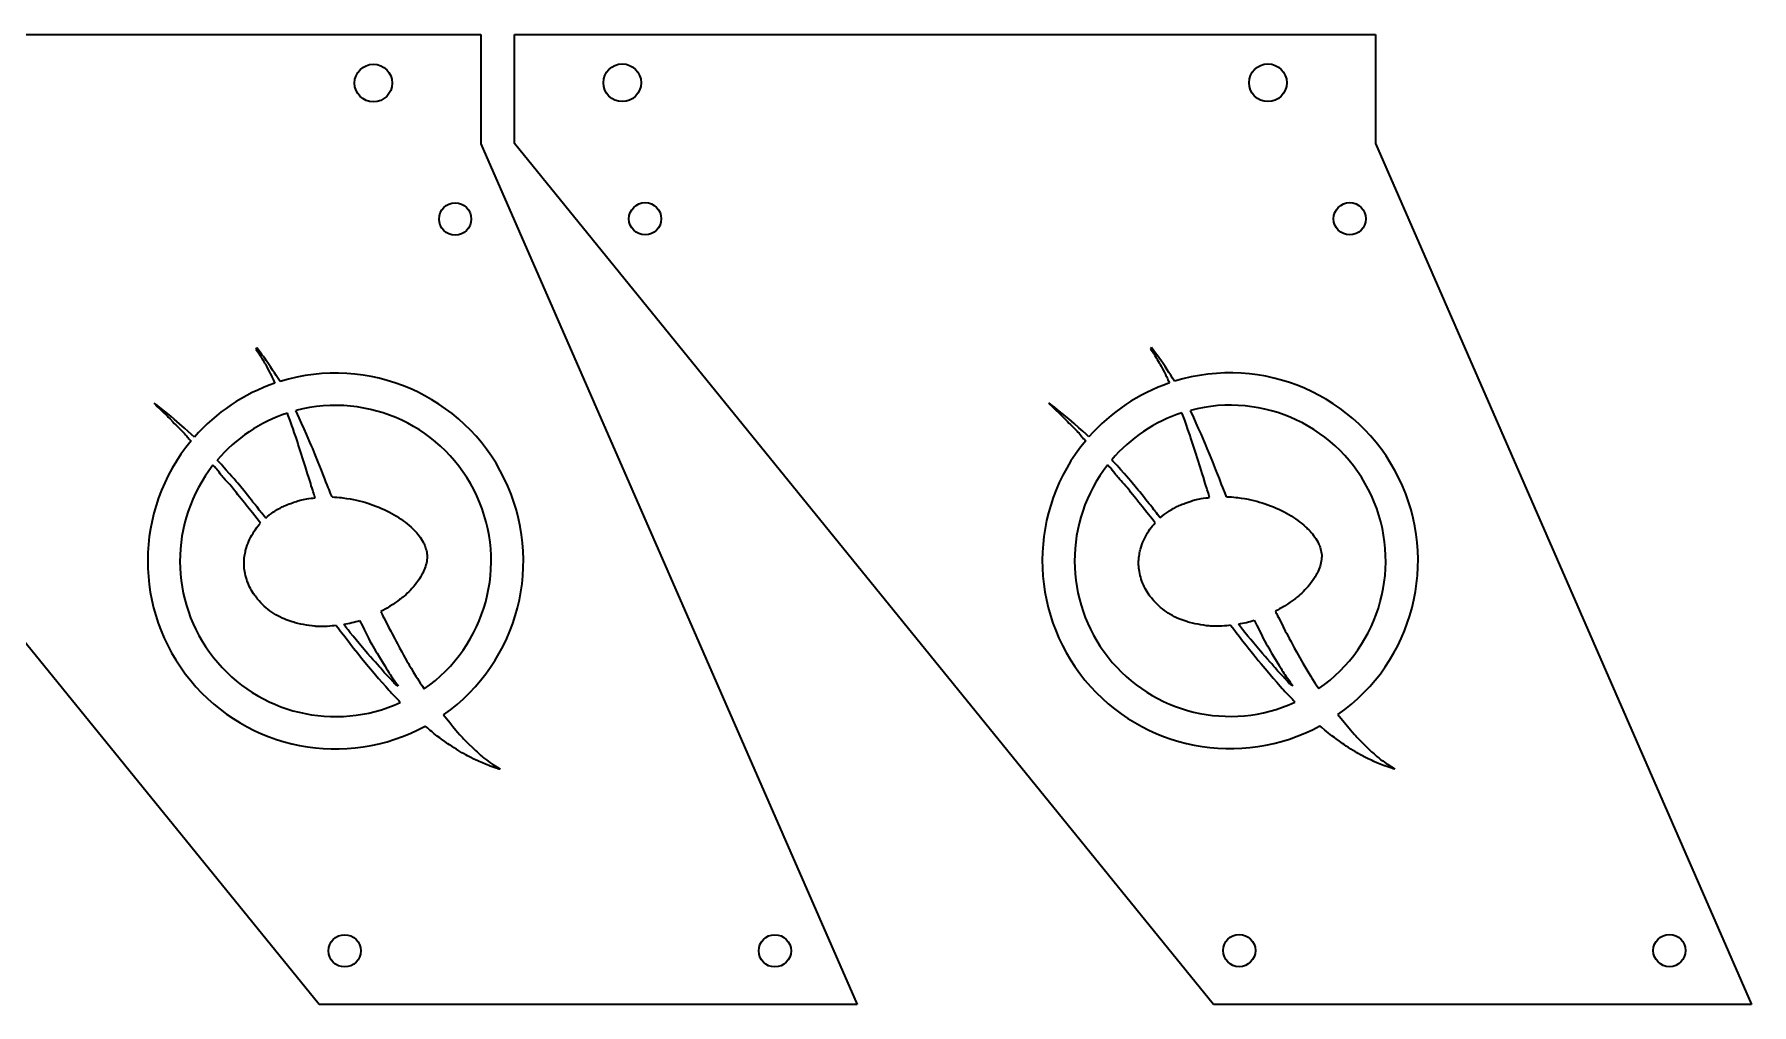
# Model space of a CAD drawing. Extents: x 1052 to 1687, y 72 to 522.
# Drawn here: x 1350.3 to 1509.9, y 327.1 to 417.3 of the extents above; entities that cross this region are included whole.
import ezdxf

# ---------------------------------------------------------------- set-up
doc = ezdxf.new("R2010")
doc.units = 0

msp = doc.modelspace()

# ---------------------------------------------------------------- linework, layer by layer
at = {"color": 7, "lineweight": 35}
for p, q in [((1311.778931, 417.254944), (1391.778931, 417.254944)), ((1394.909912, 417.27948), (1474.909912, 417.27948)), ((1376.72998, 327.12027), (1311.778931, 407.119965)), ((1391.778931, 407.119965), (1426.72998, 327.12027)), ((1459.86084, 327.144806), (1394.909912, 407.144501)), ((1474.909912, 407.144501), (1509.86084, 327.144806)), ((1426.72998, 327.12027), (1376.72998, 327.12027)), ((1509.86084, 327.144806), (1459.86084, 327.144806))]:
    msp.add_line(p, q, dxfattribs=at)
at = {"color": 7, "lineweight": 35, "ltscale": 0.253374}
for p, q in [((1391.778931, 417.254944), (1391.778931, 407.119965)), ((1394.909912, 407.144501), (1394.909912, 417.27948)), ((1474.909912, 417.27948), (1474.909912, 407.144501))]:
    msp.add_line(p, q, dxfattribs=at)
at = {"color": 7, "lineweight": 35, "ltscale": 0.003642}
for p, q in [((1370.964844, 388.149109), (1370.870239, 388.03833)), ((1454.095825, 388.173645), (1454.001221, 388.062866))]:
    msp.add_line(p, q, dxfattribs=at)
at = {"color": 7, "lineweight": 35}
for points in [[(1370.870239, 388.03833), (1370.92981, 387.949066), (1371.050049, 387.771606), (1371.161621, 387.597137), (1371.265747, 387.4263), (1371.367798, 387.261169), (1371.417847, 387.17807), (1371.496826, 387.040466), (1371.674927, 386.733826), (1371.741089, 386.621246), (1371.773071, 386.564392), (1371.842773, 386.434814), (1371.981812, 386.175964), (1372.12439, 385.902557), (1372.196899, 385.757996), (1372.302002, 385.55899), (1372.356567, 385.451569), (1372.382446, 385.397095), (1372.434326, 385.278137), (1372.483643, 385.157959), (1372.529663, 385.052307), (1372.55481, 385.00061), (1372.596069, 384.925018), (1372.63501, 384.863159)], [(1373.111328, 385.017883), (1372.923828, 385.296082), (1372.740356, 385.576904), (1372.577026, 385.831421), (1372.41333, 386.085693), (1372.222412, 386.376862), (1372.028931, 386.666443), (1371.822266, 386.970398), (1371.717163, 387.121155), (1371.564331, 387.334869), (1371.460938, 387.476318), (1371.252441, 387.758026), (1370.964844, 388.149109)], [(1454.001221, 388.062866), (1454.060791, 387.973602), (1454.18103, 387.796143), (1454.292603, 387.621674), (1454.396729, 387.450836), (1454.498779, 387.285706), (1454.548828, 387.202606), (1454.627808, 387.065002), (1454.805908, 386.758362), (1454.87207, 386.645782), (1454.904053, 386.588928), (1454.973633, 386.459351), (1455.112793, 386.2005), (1455.255371, 385.927094), (1455.380127, 385.682892), (1455.432983, 385.583527), (1455.487549, 385.476105), (1455.513428, 385.421631), (1455.565308, 385.302673), (1455.614624, 385.182495), (1455.660645, 385.076843), (1455.685791, 385.025146), (1455.727051, 384.949554), (1455.765991, 384.887695)], [(1456.24231, 385.042419), (1456.05481, 385.320618), (1455.871338, 385.60144), (1455.708008, 385.855957), (1455.544312, 386.110229), (1455.353394, 386.401398), (1455.159912, 386.690979), (1454.953247, 386.994934), (1454.848145, 387.145691), (1454.695313, 387.359406), (1454.591797, 387.500854), (1454.383423, 387.782562), (1454.095825, 388.173645)], [(1365.148682, 379.857239), (1364.880615, 380.099548), (1364.578491, 380.373718), (1364.217041, 380.695221), (1363.768921, 381.091675), (1363.53064, 381.303223), (1363.264526, 381.534332), (1362.994385, 381.760834), (1362.790283, 381.927246), (1362.379272, 382.256531), (1361.940063, 382.606201), (1361.719116, 382.779266), (1361.418823, 383.008453)], [(1361.418823, 383.008453), (1361.551514, 382.857361), (1361.689453, 382.711487), (1361.790894, 382.610291), (1361.894287, 382.511017), (1362.104614, 382.315918), (1362.315186, 382.120941), (1362.509888, 381.933685), (1362.636963, 381.806183), (1362.720703, 381.720062), (1362.885986, 381.545776), (1363.146729, 381.267517), (1363.278442, 381.12973), (1363.416016, 380.989899), (1363.509155, 380.89801), (1363.697998, 380.71698), (1363.887573, 380.536804), (1363.981079, 380.445374), (1364.050049, 380.37558), (1364.117676, 380.304474), (1364.226318, 380.183685), (1364.331299, 380.059113), (1364.40979, 379.96225), (1364.488037, 379.865295), (1364.556519, 379.78302), (1364.645142, 379.68335), (1364.730591, 379.596832), (1364.775269, 379.555634), (1364.842407, 379.498749)], [(1448.279663, 379.881775), (1448.011597, 380.124084), (1447.709473, 380.398254), (1447.348022, 380.719757), (1446.899902, 381.116211), (1446.661621, 381.327759), (1446.395508, 381.558899), (1446.125488, 381.78537), (1445.921265, 381.951782), (1445.510254, 382.281067), (1445.071045, 382.630737), (1444.850098, 382.803802), (1444.549805, 383.03299)], [(1444.549805, 383.03299), (1444.682495, 382.881897), (1444.820435, 382.736023), (1444.921875, 382.634827), (1445.025269, 382.535553), (1445.235596, 382.340454), (1445.446167, 382.145477), (1445.640869, 381.958221), (1445.767944, 381.830719), (1445.851685, 381.744598), (1446.016968, 381.570313), (1446.27771, 381.292053), (1446.409424, 381.154266), (1446.546997, 381.014435), (1446.640137, 380.922546), (1446.828979, 380.741516), (1447.018555, 380.561371), (1447.112061, 380.46991), (1447.18103, 380.400116), (1447.248657, 380.32901), (1447.3573, 380.208221), (1447.46228, 380.083649), (1447.540771, 379.986786), (1447.619019, 379.889832), (1447.6875, 379.807556), (1447.776123, 379.707886), (1447.861572, 379.621368), (1447.90625, 379.58017), (1447.973389, 379.523285)], [(1376.358643, 374.206879), (1376.324707, 374.341064), (1376.288452, 374.47467), (1376.245605, 374.621552), (1376.199463, 374.767517), (1376.143433, 374.934723), (1376.087036, 375.101868), (1376.01123, 375.341522), (1375.953979, 375.534332), (1375.777588, 376.11731), (1375.673218, 376.449463), (1375.469727, 377.084259), (1375.262695, 377.74231), (1375.04541, 378.41687), (1374.804565, 379.163605), (1374.714478, 379.447876), (1374.590332, 379.822235), (1374.537109, 379.976868), (1374.429565, 380.285828), (1374.315552, 380.616058), (1374.201782, 380.94635), (1374.041016, 381.401733), (1373.875732, 381.855469), (1373.790161, 382.086914)], [(1377.941895, 374.294983), (1377.804077, 374.628601), (1377.656982, 374.983551), (1377.584595, 375.161499), (1377.478882, 375.429504), (1377.375244, 375.702911), (1377.272461, 375.976715), (1377.09668, 376.429688), (1376.950806, 376.79007), (1376.644531, 377.540497), (1376.341431, 378.292175), (1376.141479, 378.784576), (1376.040161, 379.030212), (1375.885986, 379.397766), (1375.728516, 379.764374), (1375.567871, 380.129578), (1375.340332, 380.635132), (1375.109741, 381.139282), (1374.878784, 381.64325), (1374.572998, 382.317596)], [(1459.489624, 374.231445), (1459.455688, 374.365601), (1459.419434, 374.499207), (1459.376587, 374.646118), (1459.330444, 374.792053), (1459.274414, 374.95929), (1459.218018, 375.126404), (1459.142212, 375.366058), (1459.084961, 375.558868), (1458.908569, 376.141846), (1458.804199, 376.473999), (1458.600708, 377.108795), (1458.393677, 377.766846), (1458.176392, 378.441437), (1457.935547, 379.188141), (1457.845459, 379.472412), (1457.721313, 379.846771), (1457.668091, 380.001404), (1457.560547, 380.310364), (1457.446533, 380.640594), (1457.332764, 380.970917), (1457.171997, 381.42627), (1457.006714, 381.880005), (1456.921143, 382.11145)], [(1461.072876, 374.319519), (1460.935059, 374.653137), (1460.788086, 375.008118), (1460.715576, 375.186035), (1460.609863, 375.454041), (1460.506226, 375.727448), (1460.403442, 376.001251), (1460.227539, 376.454224), (1460.081787, 376.814606), (1459.775391, 377.565033), (1459.472412, 378.316711), (1459.272461, 378.809113), (1459.171143, 379.054749), (1459.016968, 379.422302), (1458.859497, 379.78891), (1458.698853, 380.154144), (1458.471313, 380.659668), (1458.240723, 381.163818), (1458.009766, 381.667786), (1457.703979, 382.342133)], [(1371.29126, 371.860565), (1370.977783, 372.261444), (1370.536621, 372.821625), (1370.091431, 373.378082), (1369.791138, 373.750336), (1369.492676, 374.124359), (1369.197388, 374.501892), (1369.019775, 374.730164), (1368.930542, 374.843872), (1368.795044, 375.013123), (1368.691895, 375.138611), (1368.587036, 375.262482), (1368.426514, 375.445129), (1368.262207, 375.624237), (1368.133667, 375.761292), (1368.005127, 375.898499), (1367.878418, 376.037323), (1367.7854, 376.143402), (1367.694458, 376.251617), (1367.605957, 376.362122), (1367.54834, 376.437042), (1367.435181, 376.589081), (1367.318359, 376.748169), (1367.259033, 376.826752), (1367.166992, 376.94162), (1367.118042, 376.998169), (1367.067505, 377.05307), (1367.019165, 377.102173), (1366.968994, 377.149597), (1366.919922, 377.192841), (1366.869141, 377.234436)], [(1371.775513, 372.327026), (1371.64209, 372.495911), (1371.530151, 372.641174), (1371.415161, 372.783997), (1371.332275, 372.883453), (1371.234619, 373.006226), (1371.17981, 373.080322), (1371.072876, 373.230682), (1370.96814, 373.372162), (1370.895386, 373.464172), (1370.845703, 373.524597), (1370.744751, 373.644196), (1370.591431, 373.825287), (1370.441406, 374.008911), (1370.294922, 374.195313), (1370.077271, 374.476318), (1369.872559, 374.732849), (1369.733398, 374.901825), (1369.452148, 375.237549), (1369.176636, 375.567139), (1369.038452, 375.731445), (1368.828491, 375.975525), (1368.622314, 376.208282), (1368.414551, 376.43985), (1368.114502, 376.780914), (1367.928101, 376.997955), (1367.753174, 377.200043), (1367.664429, 377.299866), (1367.523804, 377.451996), (1367.378662, 377.599762), (1367.259644, 377.71347)], [(1454.422363, 371.885101), (1454.108765, 372.28598), (1453.667603, 372.846161), (1453.222412, 373.402618), (1452.922119, 373.774872), (1452.623657, 374.148895), (1452.328369, 374.526428), (1452.150757, 374.7547), (1452.061523, 374.868408), (1451.926025, 375.037659), (1451.822876, 375.163147), (1451.718018, 375.287048), (1451.557373, 375.469666), (1451.393188, 375.648773), (1451.264648, 375.785828), (1451.13623, 375.923035), (1451.009399, 376.061859), (1450.916382, 376.167938), (1450.825439, 376.276154), (1450.736938, 376.386658), (1450.679199, 376.461578), (1450.566162, 376.613617), (1450.449341, 376.772705), (1450.389893, 376.851288), (1450.297974, 376.966156), (1450.249023, 377.022705), (1450.198486, 377.077606), (1450.150146, 377.126709), (1450.099976, 377.174133), (1450.050903, 377.217377), (1450.000122, 377.258972)], [(1454.906494, 372.351563), (1454.773071, 372.520447), (1454.661133, 372.66571), (1454.546143, 372.808533), (1454.463257, 372.90799), (1454.365601, 373.030762), (1454.310791, 373.104889), (1454.203857, 373.255219), (1454.099121, 373.396698), (1454.026367, 373.488708), (1453.976685, 373.549133), (1453.875732, 373.668732), (1453.722412, 373.849823), (1453.572388, 374.033447), (1453.425903, 374.219849), (1453.208252, 374.500854), (1453.00354, 374.757416), (1452.86438, 374.926361), (1452.58313, 375.262085), (1452.307617, 375.591675), (1452.169434, 375.755981), (1451.959473, 376.000092), (1451.753296, 376.232819), (1451.545532, 376.464386), (1451.245483, 376.805481), (1451.059082, 377.022491), (1450.884155, 377.224609), (1450.79541, 377.324402), (1450.654785, 377.476563), (1450.509644, 377.624298), (1450.390625, 377.738007)], [(1371.775513, 372.327026), (1371.953491, 372.478577), (1372.136108, 372.625397), (1372.322876, 372.76712), (1372.513916, 372.903015), (1372.610962, 372.968506), (1372.709106, 373.032227), (1372.841553, 373.114227), (1372.97583, 373.192719), (1373.111938, 373.267517), (1373.214233, 373.320679), (1373.317383, 373.371826), (1373.423462, 373.421844), (1373.530396, 373.46991), (1373.670044, 373.529419), (1373.810669, 373.586304), (1373.952393, 373.641083), (1374.094849, 373.694244), (1374.381226, 373.79715), (1374.638428, 373.885254), (1374.767578, 373.927246), (1374.877563, 373.961273), (1374.988037, 373.99353), (1375.141968, 374.034637), (1375.296875, 374.071075), (1375.442505, 374.100555), (1375.589111, 374.125732), (1375.785645, 374.153137), (1376.004761, 374.177002), (1376.180298, 374.192627), (1376.358643, 374.206879)], [(1377.941895, 374.294983), (1378.168579, 374.287048), (1378.39502, 374.271881), (1378.621216, 374.250763), (1378.786255, 374.23233), (1378.951172, 374.211884), (1379.280029, 374.165894), (1379.60791, 374.113647), (1379.771484, 374.085083), (1379.934692, 374.054718), (1380.202759, 374.000305), (1380.469482, 373.939789), (1380.734619, 373.872528), (1380.997925, 373.798248), (1381.254517, 373.718628), (1381.509277, 373.633179), (1381.762329, 373.542786), (1382.022705, 373.44458), (1382.281006, 373.341553), (1382.537231, 373.233154), (1382.784912, 373.121521), (1383.029785, 373.003815), (1383.271729, 372.880035), (1383.493896, 372.75943), (1383.713135, 372.633575), (1383.929199, 372.502411), (1384.141968, 372.365936), (1384.351196, 372.224152), (1384.546875, 372.08429), (1384.739258, 371.939728), (1384.928101, 371.790497), (1385.113403, 371.636597), (1385.294434, 371.477844), (1385.383179, 371.396484), (1385.470581, 371.313751), (1385.585815, 371.200104), (1385.697754, 371.083435), (1385.806274, 370.96347), (1385.919556, 370.829041), (1386.027832, 370.690399), (1386.130981, 370.547577), (1386.228638, 370.400757), (1386.320679, 370.250183), (1386.406738, 370.096039), (1386.448242, 370.015656), (1386.487793, 369.934357), (1386.522827, 369.857941), (1386.555908, 369.780731), (1386.598267, 369.672607), (1386.636353, 369.562988), (1386.670166, 369.451965), (1386.707031, 369.307739), (1386.736694, 369.161926), (1386.757568, 369.028748), (1386.772949, 368.894775)], [(1454.906494, 372.351563), (1455.084473, 372.503113), (1455.26709, 372.649933), (1455.453857, 372.791656), (1455.644897, 372.927551), (1455.741943, 372.993042), (1455.840088, 373.056763), (1455.972534, 373.138763), (1456.106812, 373.217255), (1456.24292, 373.292053), (1456.345215, 373.345245), (1456.448364, 373.396362), (1456.554443, 373.446381), (1456.661377, 373.494446), (1456.801025, 373.553955), (1456.94165, 373.61084), (1457.083374, 373.665619), (1457.22583, 373.718781), (1457.512207, 373.821686), (1457.769409, 373.90979), (1457.89856, 373.951782), (1458.008545, 373.985809), (1458.119019, 374.018066), (1458.272949, 374.059174), (1458.427856, 374.095612), (1458.573486, 374.125092), (1458.720093, 374.150269), (1458.916626, 374.177673), (1459.135742, 374.201538), (1459.311279, 374.217163), (1459.489624, 374.231445)], [(1461.072876, 374.319519), (1461.299561, 374.311584), (1461.526001, 374.296417), (1461.752197, 374.275299), (1461.917236, 374.256866), (1462.082153, 374.23642), (1462.411011, 374.19043), (1462.738892, 374.138184), (1462.902466, 374.109619), (1463.065674, 374.079254), (1463.33374, 374.024841), (1463.600464, 373.964325), (1463.865723, 373.897064), (1464.128906, 373.822784), (1464.385498, 373.743164), (1464.640259, 373.657715), (1464.893311, 373.567322), (1465.153687, 373.469116), (1465.411987, 373.366089), (1465.668213, 373.25769), (1465.915894, 373.146057), (1466.160767, 373.028351), (1466.40271, 372.904572), (1466.624878, 372.783966), (1466.844116, 372.658112), (1467.060181, 372.526947), (1467.272949, 372.390472), (1467.482178, 372.248718), (1467.677856, 372.108826), (1467.870239, 371.964264), (1468.059082, 371.815033), (1468.244385, 371.661133), (1468.425415, 371.50238), (1468.51416, 371.421021), (1468.601563, 371.338287), (1468.716797, 371.22464), (1468.828857, 371.107971), (1468.937256, 370.988007), (1469.050537, 370.853577), (1469.158813, 370.714935), (1469.261963, 370.572113), (1469.359619, 370.425293), (1469.45166, 370.274719), (1469.53772, 370.120575), (1469.579224, 370.040192), (1469.618774, 369.958893), (1469.653809, 369.882477), (1469.68689, 369.805267), (1469.729248, 369.697144), (1469.767334, 369.587524), (1469.801147, 369.476501), (1469.838013, 369.332275), (1469.867676, 369.186462), (1469.88855, 369.053284), (1469.903931, 368.919312)], [(1378.312256, 362.350586), (1378.13855, 362.328766), (1377.964478, 362.308838), (1377.731934, 362.285767), (1377.499023, 362.267578), (1377.265869, 362.255341), (1377.032837, 362.250061), (1376.916382, 362.250244), (1376.800049, 362.252441), (1376.683838, 362.256622), (1376.567627, 362.262817), (1376.446289, 362.271332), (1376.325073, 362.281891), (1376.082886, 362.30838), (1375.817871, 362.344513), (1375.553223, 362.386871), (1375.289185, 362.434875), (1375.026245, 362.488342), (1374.764526, 362.547638), (1374.504761, 362.613251), (1374.375732, 362.648682), (1374.247314, 362.685974), (1374.05603, 362.745697), (1373.866699, 362.810242), (1373.679321, 362.879974), (1373.494263, 362.95517), (1373.293091, 363.044617), (1373.094971, 363.141144), (1372.900269, 363.244781), (1372.708984, 363.355469), (1372.521362, 363.473022), (1372.337524, 363.59726), (1372.157593, 363.727905), (1371.981812, 363.864716), (1371.810181, 364.007355), (1371.643066, 364.155518), (1371.480591, 364.30899), (1371.323242, 364.46756), (1371.171387, 364.631073), (1371.025269, 364.799438), (1370.954224, 364.885956), (1370.884644, 364.973694), (1370.817749, 365.061462), (1370.752563, 365.15036), (1370.647339, 365.302124), (1370.547241, 365.457123), (1370.452637, 365.615295), (1370.363647, 365.77655), (1370.280518, 365.940796), (1370.203369, 366.10791), (1370.131714, 366.278992), (1370.066284, 366.452576), (1370.006836, 366.628418), (1369.953613, 366.806305), (1369.906372, 366.985901), (1369.865356, 367.166962), (1369.830566, 367.349243), (1369.806519, 367.502686), (1369.787109, 367.656708), (1369.772827, 367.811218), (1369.763672, 367.966095), (1369.759888, 368.132172), (1369.762329, 368.298401), (1369.770996, 368.464569), (1369.785767, 368.630493), (1369.806519, 368.79599), (1369.828369, 368.93338), (1369.854004, 369.070221), (1369.883423, 369.206329), (1369.907837, 369.307892), (1369.934204, 369.408966), (1369.992798, 369.610046), (1370.058838, 369.808716), (1370.131836, 370.00473), (1370.211548, 370.197937), (1370.297852, 370.388184), (1370.390625, 370.575287), (1370.489746, 370.759094), (1370.595093, 370.939362), (1370.706787, 371.115845), (1370.813599, 371.272797), (1370.925659, 371.425995), (1371.042603, 371.575165), (1371.164551, 371.720032), (1371.29126, 371.860565)], [(1461.443237, 362.375122), (1461.269531, 362.353302), (1461.095459, 362.333374), (1460.862915, 362.310303), (1460.630005, 362.292114), (1460.396851, 362.279877), (1460.163818, 362.274597), (1460.047363, 362.27478), (1459.93103, 362.276978), (1459.814697, 362.281158), (1459.698608, 362.287354), (1459.577271, 362.295868), (1459.456055, 362.306427), (1459.213867, 362.332916), (1458.948853, 362.369049), (1458.684204, 362.411407), (1458.420166, 362.459412), (1458.157227, 362.512909), (1457.895508, 362.572174), (1457.635742, 362.637787), (1457.506714, 362.673218), (1457.378296, 362.71051), (1457.187012, 362.770233), (1456.997681, 362.834778), (1456.810303, 362.90451), (1456.625244, 362.979706), (1456.424072, 363.069153), (1456.225952, 363.16571), (1456.03125, 363.269318), (1455.839966, 363.380005), (1455.652344, 363.497559), (1455.468506, 363.621796), (1455.288574, 363.752472), (1455.112793, 363.889252), (1454.941162, 364.031891), (1454.774048, 364.180054), (1454.611572, 364.333527), (1454.454224, 364.492096), (1454.302368, 364.655609), (1454.15625, 364.823975), (1454.085205, 364.910492), (1454.015625, 364.99823), (1453.94873, 365.085999), (1453.883545, 365.174927), (1453.77832, 365.326691), (1453.678223, 365.481659), (1453.583618, 365.639832), (1453.494629, 365.801086), (1453.411499, 365.965332), (1453.334351, 366.132477), (1453.262695, 366.303528), (1453.197266, 366.477112), (1453.137817, 366.652954), (1453.084595, 366.830841), (1453.037354, 367.010437), (1452.996338, 367.191498), (1452.961548, 367.373779), (1452.9375, 367.527222), (1452.918091, 367.681244), (1452.903809, 367.835754), (1452.894653, 367.990631), (1452.890869, 368.156708), (1452.893311, 368.322937), (1452.901978, 368.489105), (1452.916748, 368.655029), (1452.9375, 368.820526), (1452.959351, 368.957947), (1452.984985, 369.094757), (1453.014404, 369.230865), (1453.038818, 369.332428), (1453.065186, 369.433502), (1453.123779, 369.634583), (1453.189819, 369.833252), (1453.262695, 370.029266), (1453.342529, 370.222473), (1453.428833, 370.41272), (1453.521606, 370.599823), (1453.620728, 370.78363), (1453.726074, 370.963928), (1453.837769, 371.140381), (1453.94458, 371.297333), (1454.056641, 371.450531), (1454.173584, 371.599701), (1454.295532, 371.744598), (1454.422363, 371.885101)], [(1386.772949, 368.894775), (1386.773682, 368.74118), (1386.767212, 368.589111), (1386.753662, 368.438538), (1386.73291, 368.28949), (1386.7052, 368.141968), (1386.668335, 367.987091), (1386.624023, 367.833984), (1386.572632, 367.682648), (1386.514648, 367.533112), (1386.450317, 367.385437), (1386.408447, 367.296448), (1386.364502, 367.20813), (1386.316162, 367.115936), (1386.265991, 367.024567), (1386.162842, 366.848816), (1386.053589, 366.676331), (1385.927002, 366.489899), (1385.794678, 366.3078), (1385.657227, 366.130249), (1385.515015, 365.957397), (1385.368408, 365.789368), (1385.217407, 365.626343), (1385.077759, 365.483948), (1384.934814, 365.345642), (1384.788208, 365.211395), (1384.638428, 365.081146), (1384.536621, 364.996429), (1384.433472, 364.913361), (1384.328979, 364.831879), (1384.223145, 364.751862), (1384.034546, 364.614441), (1383.84314, 364.480621), (1383.583618, 364.306244), (1383.320679, 364.137146), (1383.054199, 363.973755), (1382.86377, 363.862091), (1382.671265, 363.753723), (1382.476929, 363.648743)], [(1469.903931, 368.919312), (1469.904663, 368.765717), (1469.898193, 368.613647), (1469.884644, 368.463074), (1469.863892, 368.314026), (1469.836182, 368.166504), (1469.799316, 368.011627), (1469.755005, 367.858521), (1469.703613, 367.707184), (1469.64563, 367.557648), (1469.581299, 367.409973), (1469.539429, 367.320984), (1469.495483, 367.232697), (1469.447144, 367.140503), (1469.396973, 367.049103), (1469.293823, 366.873352), (1469.18457, 366.700867), (1469.057983, 366.514435), (1468.925659, 366.332336), (1468.788208, 366.154785), (1468.645996, 365.981934), (1468.49939, 365.813904), (1468.348389, 365.650879), (1468.20874, 365.508484), (1468.065674, 365.370178), (1467.919189, 365.235962), (1467.769409, 365.105682), (1467.667603, 365.020966), (1467.564453, 364.937927), (1467.459961, 364.856415), (1467.354126, 364.776398), (1467.165527, 364.638977), (1466.974121, 364.505157), (1466.7146, 364.33078), (1466.45166, 364.161682), (1466.185181, 363.998291), (1465.994751, 363.886627), (1465.802246, 363.778259), (1465.60791, 363.673279)], [(1378.312256, 362.350586), (1378.493408, 362.126343), (1378.702026, 361.860779), (1378.839355, 361.682465), (1379.112549, 361.324524), (1379.429199, 360.912384), (1379.748779, 360.502655), (1379.942261, 360.257111), (1380.330444, 359.767029), (1380.691284, 359.314484), (1380.873047, 359.089172), (1381.147827, 358.753174), (1381.328369, 358.535828), (1381.692017, 358.103455), (1381.977783, 357.767242), (1382.265625, 357.432892), (1382.594971, 357.054626), (1382.92334, 356.67569), (1383.114136, 356.456879), (1383.210815, 356.348541), (1383.358398, 356.188354), (1383.471558, 356.070404), (1383.586792, 355.954224), (1383.712769, 355.829773), (1383.838501, 355.705139), (1383.961548, 355.578247), (1384.050659, 355.480438), (1384.136108, 355.379517), (1384.20874, 355.286713), (1384.277954, 355.190918)], [(1384.085938, 356.721191), (1384.018066, 356.746277), (1383.954712, 356.777893), (1383.912598, 356.803955), (1383.872681, 356.832977), (1383.840576, 356.859467), (1383.80957, 356.887695), (1383.768677, 356.929138), (1383.729248, 356.97287), (1383.698364, 357.00946), (1383.637939, 357.084625), (1383.535278, 357.213074), (1383.44104, 357.321472), (1383.375977, 357.390259), (1383.331665, 357.434845), (1383.241943, 357.522095), (1383.118896, 357.640564), (1383.057983, 357.700592), (1382.968018, 357.792511), (1382.880005, 357.886993), (1382.793823, 357.983948), (1382.681274, 358.116302), (1382.570068, 358.250641), (1382.459106, 358.385132), (1382.341797, 358.524414), (1382.142944, 358.751434), (1381.980957, 358.929077), (1381.736694, 359.193512), (1381.513306, 359.440521), (1381.268921, 359.719879), (1381.075806, 359.94574), (1380.76416, 360.313538), (1380.454224, 360.681793), (1380.179077, 361.012146), (1379.905884, 361.344482), (1379.635254, 361.679169), (1379.428223, 361.941711), (1379.326538, 362.07428), (1379.226196, 362.207947), (1379.042236, 362.462402)], [(1380.502563, 362.818329), (1380.756714, 362.315308), (1380.917847, 361.990601), (1381.078735, 361.665588), (1381.238403, 361.346558), (1381.319458, 361.187683), (1381.465088, 360.908752), (1381.614868, 360.632263), (1381.730835, 360.425446), (1381.849121, 360.220032), (1382.01001, 359.947876), (1382.118774, 359.767212), (1382.338257, 359.406708), (1382.831909, 358.593842), (1382.99646, 358.322723), (1383.07959, 358.187744), (1383.170288, 358.043427), (1383.262695, 357.90036), (1383.357544, 357.758942), (1383.454956, 357.619263), (1383.617188, 357.395142), (1383.780396, 357.17157), (1383.859131, 357.060669), (1383.936523, 356.94873), (1384.012085, 356.835571), (1384.085938, 356.721191)], [(1382.476929, 363.648743), (1382.520264, 363.546875), (1382.56604, 363.446106), (1382.628418, 363.317139), (1382.671509, 363.231873), (1382.759521, 363.062134), (1383.026611, 362.535858), (1383.189453, 362.209412), (1383.394897, 361.809082), (1383.520142, 361.572571), (1383.763916, 361.115936), (1383.891479, 360.874146), (1384.019653, 360.63269), (1384.223022, 360.261414), (1384.429077, 359.891571), (1384.586304, 359.605835), (1384.743042, 359.319885), (1384.9021, 359.03537), (1385.029785, 358.813599), (1385.116089, 358.666321), (1385.289551, 358.372375), (1385.483765, 358.045288), (1385.582275, 357.882629), (1385.733032, 357.640686), (1385.869629, 357.428314), (1386.142944, 357.003326), (1386.269287, 356.805786), (1386.33374, 356.707916), (1386.433716, 356.563446), (1386.509033, 356.461548)], [(1461.443237, 362.375122), (1461.62439, 362.150879), (1461.833008, 361.885315), (1461.970337, 361.707001), (1462.24353, 361.34906), (1462.560181, 360.93692), (1462.879761, 360.527191), (1463.073242, 360.281647), (1463.461426, 359.791565), (1463.822266, 359.33902), (1464.004028, 359.113708), (1464.278809, 358.77771), (1464.459351, 358.560364), (1464.822998, 358.127991), (1465.108765, 357.791779), (1465.396606, 357.457428), (1465.725952, 357.079163), (1466.054321, 356.700256), (1466.245117, 356.481415), (1466.341797, 356.373077), (1466.48938, 356.212891), (1466.602539, 356.09494), (1466.717773, 355.97876), (1466.84375, 355.854309), (1466.969482, 355.729675), (1467.092529, 355.602814), (1467.181641, 355.504974), (1467.26709, 355.404053), (1467.339722, 355.311249), (1467.408936, 355.215485)], [(1467.216919, 356.745728), (1467.149048, 356.770813), (1467.085693, 356.802429), (1467.043579, 356.828491), (1467.003662, 356.857513), (1466.971558, 356.884003), (1466.940552, 356.912231), (1466.899658, 356.953674), (1466.860229, 356.997437), (1466.829346, 357.033997), (1466.768921, 357.109161), (1466.700806, 357.195221), (1466.66626, 357.23761), (1466.572021, 357.346008), (1466.506958, 357.414795), (1466.462646, 357.459381), (1466.372925, 357.546631), (1466.249878, 357.6651), (1466.188965, 357.725128), (1466.098999, 357.817047), (1466.010986, 357.91153), (1465.924805, 358.008484), (1465.812256, 358.140869), (1465.70105, 358.275177), (1465.590088, 358.409668), (1465.472778, 358.54895), (1465.273926, 358.77597), (1465.111938, 358.953613), (1464.867676, 359.218048), (1464.644287, 359.465057), (1464.399902, 359.744415), (1464.206787, 359.970276), (1463.895142, 360.338074), (1463.585205, 360.706329), (1463.310059, 361.036682), (1463.036865, 361.369049), (1462.766235, 361.703705), (1462.559204, 361.966248), (1462.45752, 362.098816), (1462.357178, 362.232483), (1462.173218, 362.486969)], [(1463.633545, 362.842865), (1463.887695, 362.339844), (1464.209717, 361.690125), (1464.369385, 361.371094), (1464.450439, 361.212219), (1464.596069, 360.933289), (1464.74585, 360.656799), (1464.861816, 360.450012), (1464.980103, 360.244568), (1465.140991, 359.972412), (1465.249756, 359.791748), (1465.469238, 359.431244), (1465.962891, 358.618378), (1466.127441, 358.34726), (1466.210571, 358.21228), (1466.30127, 358.067963), (1466.393677, 357.924896), (1466.488525, 357.783478), (1466.585938, 357.643799), (1466.748169, 357.419678), (1466.911377, 357.196106), (1466.990112, 357.085205), (1467.067505, 356.973267), (1467.143066, 356.860107), (1467.216919, 356.745728)], [(1465.60791, 363.673279), (1465.651245, 363.571411), (1465.697021, 363.470642), (1465.759399, 363.341675), (1465.80249, 363.256409), (1465.890381, 363.08667), (1466.157593, 362.560394), (1466.320435, 362.233948), (1466.525879, 361.833618), (1466.651123, 361.597107), (1466.894897, 361.140472), (1467.022461, 360.898682), (1467.150635, 360.657227), (1467.354004, 360.28595), (1467.560059, 359.916107), (1467.717285, 359.630371), (1467.874023, 359.344421), (1468.033203, 359.059906), (1468.160767, 358.838135), (1468.24707, 358.690887), (1468.420532, 358.396912), (1468.614746, 358.069824), (1468.713257, 357.907166), (1468.864014, 357.665253), (1469.00061, 357.45285), (1469.273926, 357.027863), (1469.400269, 356.830322), (1469.464722, 356.732452), (1469.564697, 356.587982), (1469.640015, 356.486084)], [(1393.576416, 348.990601), (1393.50293, 349.000763), (1393.430664, 349.016083), (1393.354736, 349.037567), (1393.304565, 349.054138), (1393.205322, 349.090149), (1392.832397, 349.220734), (1392.618652, 349.293762), (1392.512329, 349.332458), (1392.353882, 349.393433), (1392.204468, 349.453857), (1391.907593, 349.578796), (1391.619629, 349.703674), (1391.476318, 349.767914), (1391.263184, 349.867767), (1391.104858, 349.945404), (1390.789917, 350.104462), (1390.513306, 350.246002), (1390.376099, 350.318634), (1390.149902, 350.444977), (1390.001099, 350.532776), (1389.902588, 350.592499), (1389.706543, 350.713806), (1389.490845, 350.849304), (1389.276245, 350.98642), (1389.063599, 351.126404), (1388.851685, 351.27121), (1388.711426, 351.369354), (1388.431885, 351.567139), (1388.114746, 351.791443), (1387.956909, 351.904327), (1387.72229, 352.076782), (1387.563477, 352.198547), (1387.406738, 352.32312), (1387.200684, 352.493134), (1387.064819, 352.608307), (1386.795166, 352.841095), (1386.607666, 353.004486)], [(1388.286865, 354.045074), (1388.87146, 353.333923), (1389.163818, 352.977814), (1389.457886, 352.622803), (1389.606323, 352.446442), (1389.825195, 352.192078), (1389.936401, 352.066437), (1390.04895, 351.942108), (1390.163086, 351.819214), (1390.278687, 351.697815), (1390.500366, 351.473328), (1390.650391, 351.325958), (1390.953735, 351.034576), (1391.259888, 350.744385), (1391.413818, 350.600128), (1391.646973, 350.385925), (1391.778687, 350.268524), (1391.911987, 350.153046), (1392.013062, 350.068176), (1392.115356, 349.984863), (1392.277344, 349.858398), (1392.442505, 349.736328), (1392.610596, 349.6185), (1392.779053, 349.505707), (1392.892334, 349.431915), (1393.119873, 349.285889), (1393.424683, 349.089691), (1393.576416, 348.990601)], [(1476.707397, 349.015137), (1476.633911, 349.025299), (1476.561646, 349.040649), (1476.485596, 349.062103), (1476.435547, 349.078674), (1476.336304, 349.114685), (1475.963379, 349.24527), (1475.749634, 349.318298), (1475.643311, 349.356995), (1475.484863, 349.417969), (1475.335449, 349.478394), (1475.038574, 349.603363), (1474.75061, 349.72821), (1474.6073, 349.79245), (1474.394165, 349.892303), (1474.23584, 349.96994), (1473.920898, 350.128998), (1473.644287, 350.270538), (1473.50708, 350.34317), (1473.280884, 350.469513), (1473.13208, 350.557312), (1473.033569, 350.617035), (1472.837524, 350.738342), (1472.621826, 350.87384), (1472.407227, 351.010986), (1472.19458, 351.15094), (1471.982666, 351.295746), (1471.842407, 351.39389), (1471.562866, 351.591675), (1471.245728, 351.815979), (1471.087891, 351.928864), (1470.853271, 352.101318), (1470.694458, 352.223083), (1470.53772, 352.347656), (1470.331665, 352.51767), (1470.195801, 352.632874), (1469.926147, 352.865631), (1469.738647, 353.029053)], [(1471.417969, 354.069611), (1472.002441, 353.358459), (1472.294922, 353.00235), (1472.588867, 352.647339), (1472.737305, 352.470978), (1472.956177, 352.216614), (1473.067383, 352.091003), (1473.179932, 351.966644), (1473.294067, 351.84375), (1473.409668, 351.722351), (1473.631348, 351.497864), (1473.781372, 351.350525), (1474.084717, 351.059113), (1474.390869, 350.768921), (1474.5448, 350.624664), (1474.777954, 350.410461), (1474.909668, 350.29306), (1475.042969, 350.177582), (1475.144043, 350.092712), (1475.246338, 350.009399), (1475.408325, 349.882965), (1475.573486, 349.760864), (1475.741577, 349.643036), (1475.910034, 349.530243), (1476.023315, 349.456451), (1476.250854, 349.310425), (1476.555664, 349.114227), (1476.707397, 349.015137)]]:
    msp.add_lwpolyline(points, dxfattribs=at)
for centre, radius in [((1381.778931, 412.754944), 1.75), ((1404.909912, 412.77948), 1.75), ((1464.909912, 412.77948), 1.75), ((1389.380737, 400.119965), 1.5), ((1407.033569, 400.144501), 1.5), ((1472.511719, 400.144501), 1.5), ((1379.11084, 332.12027), 1.5), ((1419.089111, 332.12027), 1.5), ((1462.241943, 332.144806), 1.5), ((1502.220093, 332.144806), 1.5)]:
    msp.add_circle(centre, radius, dxfattribs=at)
for centre, radius, start, end in [((1378.266846, 368.339752), 17.456794, 108.821026, 138.717631), ((1378.266846, 368.339752), 17.456794, 305.029118, 107.177471), ((1461.397827, 368.364288), 17.456794, 108.821026, 138.717631), ((1461.397827, 368.364288), 17.456794, 305.029118, 107.177471), ((1378.266846, 368.339752), 14.457681, 108.037487, 139.58232), ((1378.266846, 368.339752), 14.457681, 304.756235, 104.802853), ((1461.397827, 368.364288), 14.457681, 108.037487, 139.58232), ((1461.397827, 368.364288), 14.457681, 304.756235, 104.802853), ((1378.266846, 368.339752), 17.456794, 140.265188, 298.541712), ((1461.397827, 368.364288), 17.456794, 140.265188, 298.541712), ((1378.266846, 368.339752), 14.457681, 142.031912, 294.567805), ((1461.397827, 368.364288), 14.457681, 142.031912, 294.567805), ((1377.062988, 373.768585), 11.477913, 279.929706, 287.438263), ((1460.19397, 373.793121), 11.477913, 279.929706, 287.438263)]:
    msp.add_arc(centre, radius, start, end, dxfattribs=at)

doc.saveas('drawing.dxf')
